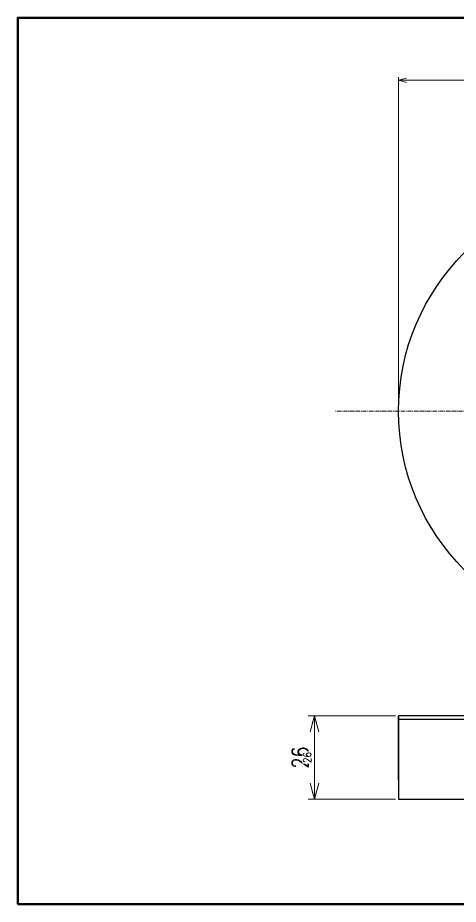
# Model space of a CAD drawing. Header units: millimetres. Extents: x 4 to 387, y 0 to 281.
# Drawn here: x 4 to 141.8, y 4 to 281 of the extents above; entities that cross this region are included whole.
import ezdxf

# ---------------------------------------------------------------- set-up
doc = ezdxf.new("R2010")
doc.units = ezdxf.units.MM
doc.linetypes.add('C6CONTINUOUS', pattern=[0])
doc.linetypes.add('CENTER', pattern=[2, 1.25, -0.25, 0.25, -0.25])
doc.layers.get('0').update_dxf_attribs({"lineweight": 30})
doc.layers.get('Defpoints').update_dxf_attribs({"lineweight": 9})
for name, color, linetype, lineweight in [('2KD_寸法１', 7, 'Continuous', 15), ('2KD_寸法１ @ 1', 7, 'Continuous', 15), ('2KD_寸法１ @ 2', 7, 'Continuous', 15), ('AUX', 7, 'Continuous', 40)]:
    doc.layers.add(name, color=color, linetype=linetype, lineweight=lineweight)
doc.styles.get("Standard").update_dxf_attribs({"font": 'simplex.shx', "width": 0.8, "bigfont": 'extfont.shx'})
doc.dimstyles.new('KD-STD', dxfattribs={"dimscale": 0, "dimtxt": 2.5, "dimasz": 2.5, "dimexe": 1, "dimexo": 1, "dimgap": 1, "dimtad": 1, "dimdsep": 46, "dimtxsty": 'Standard', "dimblk": 'OPEN30', "dimcen": 0, "dimadec": 0, "dimazin": 0, "dimtfac": 1, "dimtmove": 0, "dimatfit": 3, "dimldrblk": 'OPEN30', "dimfxl": 1, "dimtfill": 1, "dimtolj": 1, "dimtzin": 0, "dimlwd": 15, "dimlwe": 15, "dimarcsym": 0})

# ---------------------------------------------------------------- blocks, each defined once
blk = doc.blocks.new('_Open30')
at = {"lineweight": -2}
for p, q in [((-1, 0.26794919), (0, 0)), ((0, 0), (-1, -0.26794919)), ((0, 0), (-1, 0))]:
    blk.add_line(p, q, dxfattribs=at)
blk = doc.blocks.new('*D29')
at = {"layer": '2KD_寸法１', "color": 0, "lineweight": 15}
for p, q in [((121.1456626662144, 62.85437911826515), (94.81759467871427, 62.85437911826516)), ((96.81759467871429, 57.85437911826516), (96.81759467871429, 41.85437911826523)), ((121.1456626662144, 36.85437911826523), (94.81759467871427, 36.85437911826524))]:
    blk.add_line(p, q, dxfattribs=at)
at = {"layer": 'Defpoints', "color": 0}
for p in [(123.1456626662144, 62.85437911826515), (96.81759467871429, 36.85437911826524), (123.1456626662144, 36.85437911826523)]:
    blk.add_point(p, dxfattribs=at)
at = {"layer": '2KD_寸法１', "color": 0, "lineweight": 15, "xscale": 5, "yscale": 5, "zscale": 5}
for p, rotation in [((96.81759467871429, 62.85437911826516), 90), ((96.81759467871429, 36.85437911826524), 270)]:
    blk.add_blockref('_Open30', p, dxfattribs=dict(at, rotation=rotation))
at = {"layer": '2KD_寸法１', "color": 0, "insert": (92.31759467871424, 49.85437911826521), "char_height": 5, "attachment_point": 5, "rotation": 90, "bg_fill": 3, "box_fill_scale": 1.1, "bg_fill_color": 9, "bg_fill_true_color": 13158600, "bg_fill_transparency": 4392570}
blk.add_mtext('\\A1;26', dxfattribs=at)
blk = doc.blocks.new('*D30')
at = {"layer": '2KD_寸法１', "color": 0, "lineweight": 15}
for p, q in [((122.1456626662144, 62.85437911826515), (95.81759467871426, 62.85437911826516)), ((96.81759467871429, 60.35437911826516), (96.81759467871429, 39.35437911826524)), ((122.1456626662144, 36.85437911826523), (95.81759467871426, 36.85437911826524))]:
    blk.add_line(p, q, dxfattribs=at)
at = {"layer": 'Defpoints', "color": 0}
for p in [(123.1456626662144, 62.85437911826515), (96.81759467871429, 36.85437911826524), (123.1456626662144, 36.85437911826523)]:
    blk.add_point(p, dxfattribs=at)
at = {"layer": '2KD_寸法１', "color": 0, "lineweight": 15, "xscale": 2.5, "yscale": 2.5, "zscale": 2.5}
for p, rotation in [((96.81759467871429, 62.85437911826516), 90), ((96.81759467871429, 36.85437911826524), 270)]:
    blk.add_blockref('_Open30', p, dxfattribs=dict(at, rotation=rotation))
at = {"layer": '2KD_寸法１', "color": 0, "insert": (94.56759467871426, 49.85437911826521), "char_height": 2.5, "attachment_point": 5, "rotation": 90, "bg_fill": 3, "box_fill_scale": 1.1, "bg_fill_color": 9, "bg_fill_true_color": 13158600, "bg_fill_transparency": 4392974}
blk.add_mtext('\\A1;26', dxfattribs=at)
blk = doc.blocks.new('*D32')
at = {"layer": '2KD_寸法１', "color": 0, "lineweight": 15}
for p, q in [((123.1456626662145, 159.034863603386), (123.1456626662145, 262.4422889692259)), ((125.6456626662145, 261.442288969226), (260.6456626662154, 261.442288969226)), ((263.1456626662154, 159.0348636033858), (263.1456626662154, 262.4422889692259))]:
    blk.add_line(p, q, dxfattribs=at)
at = {"layer": 'Defpoints', "color": 0}
for p in [(263.1456626662154, 261.442288969226), (123.1456626662145, 158.034863603386), (263.1456626662154, 158.0348636033858)]:
    blk.add_point(p, dxfattribs=at)
at = {"layer": '2KD_寸法１', "color": 0, "lineweight": 15, "xscale": 2.5, "yscale": 2.5, "zscale": 2.5, "rotation": 180}
blk.add_blockref('_Open30', (123.1456626662145, 261.442288969226), dxfattribs=at)
at = {"layer": '2KD_寸法１', "color": 0, "lineweight": 15, "xscale": 2.5, "yscale": 2.5, "zscale": 2.5}
blk.add_blockref('_Open30', (263.1456626662154, 261.442288969226), dxfattribs=at)
at = {"layer": '2KD_寸法１', "color": 0, "insert": (193.1456626662149, 263.692288969226), "char_height": 2.5, "attachment_point": 5, "bg_fill": 3, "box_fill_scale": 1.1, "bg_fill_color": 9, "bg_fill_true_color": 13158600, "bg_fill_transparency": 4391166}
blk.add_mtext('\\A1;φ140', dxfattribs=at)
blk = doc.blocks.new('A$C5BB76909')
for p, q in [((0, -19.99999999999994), (0, 0)), ((0, 0), (0, -25.99999999999994)), ((139.9999999999994, 0), (0, 0)), ((139.9999999999994, -19.99999999999994), (139.9999999999994, 0)), ((139.9999999999994, 0), (139.9999999999994, -25.99999999999994)), ((0, -1), (139.9999999999994, -1)), ((139.9999999999994, -9.499999999999957), (139.9999999999994, -6.499999999999957)), ((139.9999999999994, -8.999999999999957), (139.9999999999994, -7.499999999999957)), ((139.9999999999994, -8.499999999999957), (139.9999999999994, -7.999999999999957)), ((-3.982842145e-07, -25.9999996947484), (2.999999601715785, -25.9999996947484)), ((0, -25.99999999999994), (140.0000003982846, -25.9999996947484)), ((140.0000003982846, -25.9999996947484), (137.0000003982835, -25.9999996947484))]:
    blk.add_line(p, q)
at = {"color": 7, "linetype": 'C6CONTINUOUS'}
for p, q in [((166.5500000000026, -6.499999999999957), (139.9999999999994, -6.499999999999957)), ((166.5500000000026, -9.499999999999957), (139.9999999999994, -9.499999999999957))]:
    blk.add_line(p, q, dxfattribs=at)
for points in [[(166.5500000000026, -6.499999999999957), (166.5150999999965, -6.502799987792926), (166.4804999999974, -6.511399984359696), (166.4464999999978, -6.525500059127763), (166.4132000000022, -6.545199990272473), (166.3810000000009, -6.570299983024554), (166.3499999999982, -6.600499987602196), (166.3205999999987, -6.635599970817523), (166.2928999999999, -6.675500035285907), (166.2672000000017, -6.719699978828387), (166.2436000000012, -6.767899990081744), (166.2223000000009, -6.819900035858111), (166.2036000000003, -6.874999999999957), (166.1874999999995, -6.933099985122638), (166.1740999999961, -6.993499994277911), (166.1635999999995, -7.055899977683978), (166.1560999999998, -7.119699954986527), (166.1514999999996, -7.184599995613055), (166.1500000000011, -7.249999999999957), (166.1514999999996, -7.315400004386859), (166.1560999999998, -7.380300045013385), (166.1635999999995, -7.444100022315936), (166.1740999999961, -7.506500005722003), (166.1874999999995, -7.566900014877276), (166.2036000000003, -7.624999999999957), (166.2223000000009, -7.680099964141803), (166.2436000000012, -7.732100009918178), (166.2672000000017, -7.780300021171527), (166.2928999999999, -7.824499964714007), (166.3205999999987, -7.864400029182391), (166.3499999999982, -7.899500012397723), (166.3810000000009, -7.92970001697536), (166.4132000000022, -7.954800009727435), (166.4464999999978, -7.974499940872147), (166.4804999999974, -7.988600015640216), (166.5150999999965, -7.997200012206986), (166.5500000000026, -7.999999999999957)], [(166.5500000000026, -7.999999999999957), (166.5066000000003, -8.011399984359697), (166.4645000000015, -8.045199990272472), (166.4250000000026, -8.100499987602197), (166.3893000000022, -8.175400018691972), (166.3585000000017, -8.267899990081744), (166.3335000000001, -8.374999999999957), (166.3150999999995, -8.493499994277911), (166.3038000000012, -8.619699954986528), (166.3000000000026, -8.749999999999957), (166.3038000000012, -8.88020002841945), (166.3150999999995, -9.006500005722001), (166.3335000000001, -9.124999999999957), (166.3585000000017, -9.232100009918176), (166.3893000000022, -9.324499964714008), (166.4250000000026, -9.399500012397725), (166.4645000000015, -9.454699993133502), (166.5066000000003, -9.488600015640216), (166.5500000000026, -9.499999999999957)], [(166.5500000000026, -7.999999999999957), (166.5933999999976, -7.988600015640216), (166.6354999999962, -7.954699993133503), (166.6750000000025, -7.899500012397723), (166.7107000000028, -7.824499964714007), (166.7414999999961, -7.732100009918178), (166.7664999999976, -7.624999999999957), (166.7848999999983, -7.506500005722003), (166.7961999999967, -7.380200028419451), (166.8000000000026, -7.249999999999957), (166.7961999999967, -7.119699954986527), (166.7848999999983, -6.993499994277911), (166.7664999999976, -6.874999999999957), (166.7414999999961, -6.767899990081744), (166.7107000000028, -6.675400018691972), (166.6750000000025, -6.600499987602196), (166.6354999999962, -6.545199990272473), (166.5933999999976, -6.511399984359696), (166.5500000000026, -6.499999999999957)]]:
    blk.add_lwpolyline(points, dxfattribs=at)
blk = doc.blocks.new('A$C5303073E')
at = {"ltscale": 0.1}
for p, q in [((-45.96194077712584, 38.89087296526), (-38.89087296526032, 45.96194077712552)), ((-45.96194077712584, 45.96194077712552), (-38.89087296526032, 38.89087296526)), ((38.89087296526009, 45.96194077712552), (45.96194077712562, 38.89087296526007)), ((45.96194077712562, 45.96194077712552), (38.89087296526009, 38.89087296526007)), ((-38.89087296525998, -45.96194077712567), (-45.96194077712549, -38.89087296526017)), ((-45.96194077712549, -45.96194077712567), (-38.89087296525998, -38.89087296526017)), ((45.96194077712562, -38.89087296526004), (38.89087296526009, -45.96194077712552)), ((45.96194077712562, -45.96194077712552), (38.89087296526009, -38.89087296526004))]:
    blk.add_line(p, q, dxfattribs=at)
for p, q in [((89.13568473962091, 2.999999999999971), (69.93568473962382, 2.999999999999971)), ((89.13568473962091, -3.000000000000028), (69.93568473962382, -3.000000000000028))]:
    blk.add_line(p, q)
for points in [[(89.03568473962898, -2.84e-14), (88.94888473962484, 0.0227999687193403), (88.864684739628, 0.0903999805449587), (88.78568473962991, 0.2009999752043257), (88.71428473962895, 0.3508000373839479), (88.65268473962803, 0.5357999801635458), (88.6026847396249, 0.7499999999999716), (88.56588473962299, 0.9869999885558796), (88.54328473962684, 1.239399909973001), (88.53568473962989, 1.499999999999971), (88.54328473962684, 1.760400056838959), (88.56588473962299, 2.013000011444063), (88.6026847396249, 2.24999999999997), (88.65268473962803, 2.46420001983634), (88.71428473962895, 2.648999929428071), (88.78568473962991, 2.799000024795445), (88.864684739628, 2.909399986267061), (88.94888473962484, 2.977200031280431), (89.03568473962898, 2.999999999999971)], [(89.03568473962898, -3.000000000000028), (88.96588473961783, -2.994400024414147), (88.89668473961883, -2.977200031280545), (88.82868473961977, -2.94899988174447), (88.76208473962899, -2.909600019455041), (88.69768473962606, -2.859400033950946), (88.63568473962093, -2.799000024795673), (88.57688473962182, -2.728800058364953), (88.52148473962481, -2.648999929428129), (88.47008473962794, -2.560600042343224), (88.4228847396268, -2.464200019836566), (88.38028473962594, -2.360199928283718), (88.34288473962486, -2.250000000000028), (88.31068473962385, -2.133800029754723), (88.28388473961694, -2.01300001144412), (88.26288473962288, -1.888200044632043), (88.2478847396239, -1.760600090027053), (88.23868473962395, -1.630800008773831), (88.23568473962698, -1.500000000000027), (88.23868473962395, -1.369199991226224), (88.2478847396239, -1.239399909973229), (88.26288473962288, -1.111799955368184), (88.28388473961694, -0.9869999885560504), (88.31068473962385, -0.8661999702454464), (88.34288473962486, -0.7500000000000285), (88.38028473962594, -0.6398000717163371), (88.4228847396268, -0.5357999801636595), (88.47008473962794, -0.4393999576569457), (88.52148473962481, -0.3510000705720415), (88.57688473962182, -0.2711999416352739), (88.63568473962093, -0.200999975204553), (88.69768473962606, -0.1405999660492228), (88.76208473962899, -0.0903999805451861), (88.82868473961977, -0.0510001182557574), (88.89668473961883, -0.0227999687195677), (88.96588473961783, -0.0055999755860796), (89.03568473962898, -2.84e-14)], [(89.13568473962091, -2.84e-14), (89.22248473961095, -0.0227999687195677), (89.30668473960802, -0.0906000137329386), (89.3856847396209, -0.200999975204553), (89.45708473962097, -0.3510000705720415), (89.518684739608, -0.5357999801636595), (89.56868473961092, -0.7500000000000285), (89.60548473961306, -0.9869999885560504), (89.62808473960897, -1.239599943161039), (89.63568473962093, -1.500000000000027), (89.62808473960897, -1.760600090027053), (89.60548473961306, -2.01300001144412), (89.56868473961092, -2.250000000000028), (89.518684739608, -2.464200019836566), (89.45708473962097, -2.649199962616051), (89.3856847396209, -2.799000024795673), (89.30668473960802, -2.909600019455041), (89.22248473961095, -2.977200031280545), (89.13568473962091, -3.000000000000028)]]:
    blk.add_lwpolyline(points)
for centre, radius in [((0, -2.84e-14), 70.00000000000045), ((0, -2.84e-14), 47.50000000000045), ((-42.42640687119307, 42.42640687119275), 3.000000000000011), ((-42.42640687119307, 42.42640687119275), 2.500000000000009), ((42.42640687119285, 42.42640687119282), 3.000000000000011), ((42.42640687119285, 42.42640687119282), 2.500000000000009), ((-42.42640687119274, -42.4264068711929), 3.000000000000011), ((-42.42640687119274, -42.4264068711929), 2.500000000000009), ((42.42640687119285, -42.42640687119275), 3.000000000000011), ((42.42640687119285, -42.42640687119275), 2.500000000000009)]:
    blk.add_circle(centre, radius)
blk = doc.blocks.new('*U33')
at = {"layer": '2KD_寸法１ @ 2'}
dim = blk.add_linear_dim(base=(96.81759467871429, 36.85437911826524), p1=(123.1456626662144, 62.85437911826515), p2=(123.1456626662144, 36.85437911826523), angle=90, dimstyle='KD-STD', override={"dimscale": 2, "dimtix": 0, "dimtofl": 1, "dimtmove": 0, "dimatfit": 3}, dxfattribs=at)
dim.commit()
dim.dimension.update_dxf_attribs({"geometry": '*D29', "text_midpoint": (92.31759467871424, 49.85437911826521)})
at = {"layer": '2KD_寸法１ @ 1'}
dim = blk.add_linear_dim(base=(96.81759467871429, 36.85437911826524), p1=(123.1456626662144, 62.85437911826515), p2=(123.1456626662144, 36.85437911826523), angle=90, dimstyle='KD-STD', override={"dimscale": 1, "dimtix": 0, "dimtofl": 1, "dimtmove": 0, "dimatfit": 3}, dxfattribs=at)
dim.commit()
dim.dimension.update_dxf_attribs({"geometry": '*D30', "text_midpoint": (94.56759467871426, 49.85437911826521)})

msp = doc.modelspace()

# ---------------------------------------------------------------- linework, layer by layer
at = {"layer": '2KD_寸法１', "color": 2, "linetype": 'CENTER'}
msp.add_line((293.145662666215, 158.034863603386), (103.145662666215, 158.034863603386), dxfattribs=at)
at = {"layer": 'AUX', "lineweight": 70}
msp.add_lwpolyline([(3.999999758280865, 4.000000249163575), (386.9999997582809, 4.000000249163575), (386.9999997582809, 281.0000002491635), (3.999999758280865, 281.0000002491635)], close=True, dxfattribs=at)

# ---------------------------------------------------------------- next in the draw order: block references
at = {"layer": '2KD_寸法１'}
msp.add_blockref('*U33', (0, 0), dxfattribs=at)

# ---------------------------------------------------------------- next in the draw order: dimensions: what is measured, and where the dimension line sits
at = {"layer": '2KD_寸法１ @ 1'}
dim = msp.add_linear_dim(base=(263.1456626662154, 261.442288969226), p1=(123.1456626662145, 158.034863603386), p2=(263.1456626662154, 158.0348636033858), text='φ<>', dimstyle='KD-STD', override={"dimscale": 1, "dimtix": 0, "dimtofl": 1, "dimtmove": 0, "dimatfit": 3, "dimtfillclr": 256}, dxfattribs=at)
dim.commit()
dim.dimension.update_dxf_attribs({"geometry": '*D32', "text_midpoint": (193.1456626662149, 263.692288969226)})

# ---------------------------------------------------------------- next in the draw order: block references
for name, p in [('A$C5303073E', (193.145662666215, 158.034863603386)), ('A$C5BB76909', (123.1456630644986, 62.85437911826516))]:
    msp.add_blockref(name, p)

doc.saveas('drawing.dxf')
